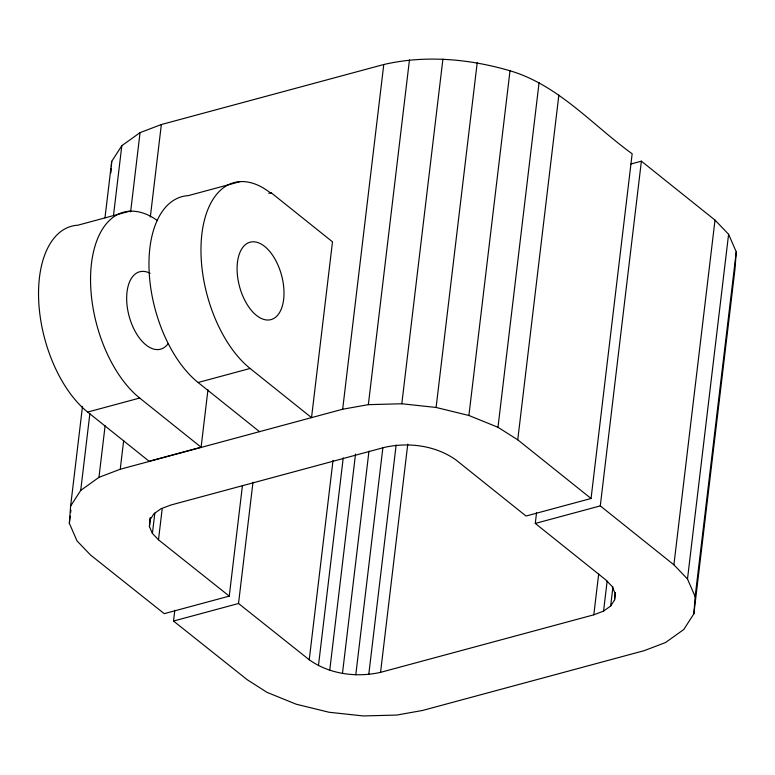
<?xml version="1.0" encoding="UTF-8"?>
<svg xmlns="http://www.w3.org/2000/svg" width="775" height="775" viewBox="0 0 775 775"><rect width="100%" height="100%" fill="white"/><g stroke="black" fill="none" stroke-linecap="round" stroke-linejoin="round"><path stroke-width="1.16" d="M242.43 485.615L229.255 596.12L164.232 613.664L90.51 554.987L77.006 540.892L69.353 523.299L70.612 506.085L82.499 406.391M110.873 172.844L111.212 168.252M111.387 165.957L111.716 161.365L121.82 145.69L140.062 132.632L161.345 124.533L383.77 64.519C425.456 54.851 469.224 58.842 510.008 70.777C558.523 85.124 592.371 125.017 632.158 153.779L591.054 498.49L526.041 516.034L455.758 459.788C435.414 445.441 408.59 441.992 384.594 447.349L170.694 505.067L160.929 508.778L153.847 513.854L149.924 519.938L149.43 526.622L152.404 533.452L158.487 539.807L229.255 596.12M174.801 610.235L173.513 621.046L238.526 603.502L309.235 659.777C329.559 674.289 356.5 677.718 380.554 672.361L593.805 614.817L603.57 611.107L610.652 606.04L614.575 599.957L615.059 593.272L612.095 586.442L605.856 579.933L535.273 523.435L536.562 512.624M173.513 621.046L247.196 679.694L266.968 692.337L296.234 704.223L329.046 712.254L363.339 715.945L396.8 715.063L422.472 710.481L644.248 650.642L665.531 642.543L683.783 629.484L693.877 613.81L695.146 596.585L736.25 251.875L728.597 234.282L715.005 220.1L641.39 161.171L630.947 163.99M736.25 251.875L734.981 269.09L693.877 613.81M104.983 217.823L111.716 161.365M69.353 523.299L70.205 516.092M70.641 512.498L70.922 510.095M70.612 506.085L80.716 490.41L89.881 413.54M113.508 215.353L121.82 145.69M80.716 490.41L98.958 477.342L105.119 425.698M130.607 211.904L140.062 132.632M98.958 477.342L120.241 469.253L123.68 440.423M150.321 217.019L161.345 124.533M149.924 519.938L150.214 517.535M149.43 526.622L150.437 518.213M152.404 533.452L154.835 513.031M158.487 539.807L162.217 508.574M129.832 211.178L77.82 225.215A101.816 55.258 74.9 0 0 38.75 301.833A101.816 55.258 74.9 0 0 87.662 412.077L149.091 461.241L201.103 447.214L207.952 389.806M271.066 192.665L270.988 193.353A101.816 55.258 74.9 0 0 201.888 233.953A101.816 55.258 74.9 0 0 250.102 368.464L311.531 417.638L332.494 241.829L271.066 192.665L268.751 193.285M238.526 603.502L252.989 482.195M309.235 659.777L333.017 460.398M120.241 469.253L342.666 409.229L383.77 64.519M318.457 665.677L343.228 457.88M329.743 670.259L355.522 454.063M342.666 409.229L368.348 404.657L409.452 59.937M342.472 673.378L368.968 451.166M355.783 674.812L382.86 447.805M368.774 674.463L396.132 445.053M368.348 404.657L401.808 403.765L442.912 59.055M380.554 672.361L407.766 444.153M591.054 498.49L517.748 439.812L497.976 427.296L468.904 415.487L436.102 407.466L477.206 62.746M468.904 415.487L510.008 70.777M497.976 427.296L539.08 82.586M517.748 439.812L558.852 95.102M695.146 596.585L687.493 579.002L673.901 564.81L600.286 505.891L641.39 161.171M593.805 614.817L598.678 573.984M603.57 611.107L607.145 581.085M610.652 606.04L612.938 586.82M614.575 599.957L615.428 592.749M673.901 564.81L715.005 220.1M687.493 579.002L728.597 234.282M240.26 181.602L188.248 195.639A101.816 55.258 74.9 0 0 149.178 272.257A101.816 55.258 74.9 0 0 198.09 382.501L259.518 431.665M87.662 412.077L139.684 398.04L201.103 447.214M198.09 382.501L250.102 368.464M535.273 523.435L600.286 505.891M401.808 403.765L436.102 407.466M168.059 343.732A40.087 21.748 74.9 0 1 128.844 315.115A40.087 21.748 74.9 0 1 150.156 273.323M139.684 398.04A101.816 55.258 74.9 0 1 91.218 265.825A101.816 55.258 74.9 0 1 157.49 220.604M237.45 262.425A40.087 21.748 74.9 0 0 268.528 320.007A40.087 21.748 74.9 0 0 275.648 260.293A40.087 21.748 74.9 0 0 237.45 262.425"/></g></svg>
